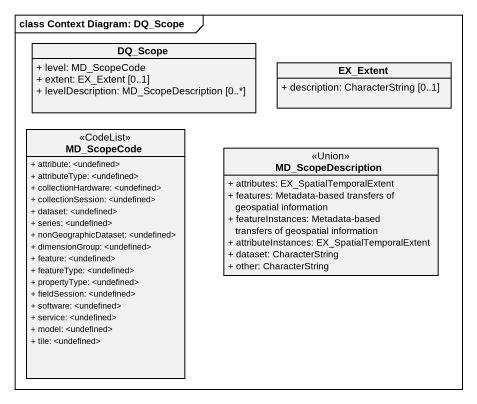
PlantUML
@startuml
mainframe class Context Diagram: DQ_Scope
hide circle
hide empty members
skinparam classAttributeIconSize 0
class DQ_Scope {
  + level: MD_ScopeCode
  + extent: EX_Extent [0..1]
  + levelDescription: MD_ScopeDescription [0..*]
}
class EX_Extent {
  + description: CharacterString [0..1]
}
class MD_ScopeCode <<CodeList>> {
  + attribute: <undefined>
  + attributeType: <undefined>
  + collectionHardware: <undefined>
  + collectionSession: <undefined>
  + dataset: <undefined>
  + series: <undefined>
  + nonGeographicDataset: <undefined>
  + dimensionGroup: <undefined>
  + feature: <undefined>
  + featureType: <undefined>
  + propertyType: <undefined>
  + fieldSession: <undefined>
  + software: <undefined>
  + service: <undefined>
  + model: <undefined>
  + tile: <undefined>
}
class MD_ScopeDescription <<Union>> {
  + attributes: EX_SpatialTemporalExtent
  + features: Metadata-based transfers of geospatial information
  + featureInstances: Metadata-based transfers of geospatial information
  + attributeInstances: EX_SpatialTemporalExtent
  + dataset: CharacterString
  + other: CharacterString
}
@enduml
